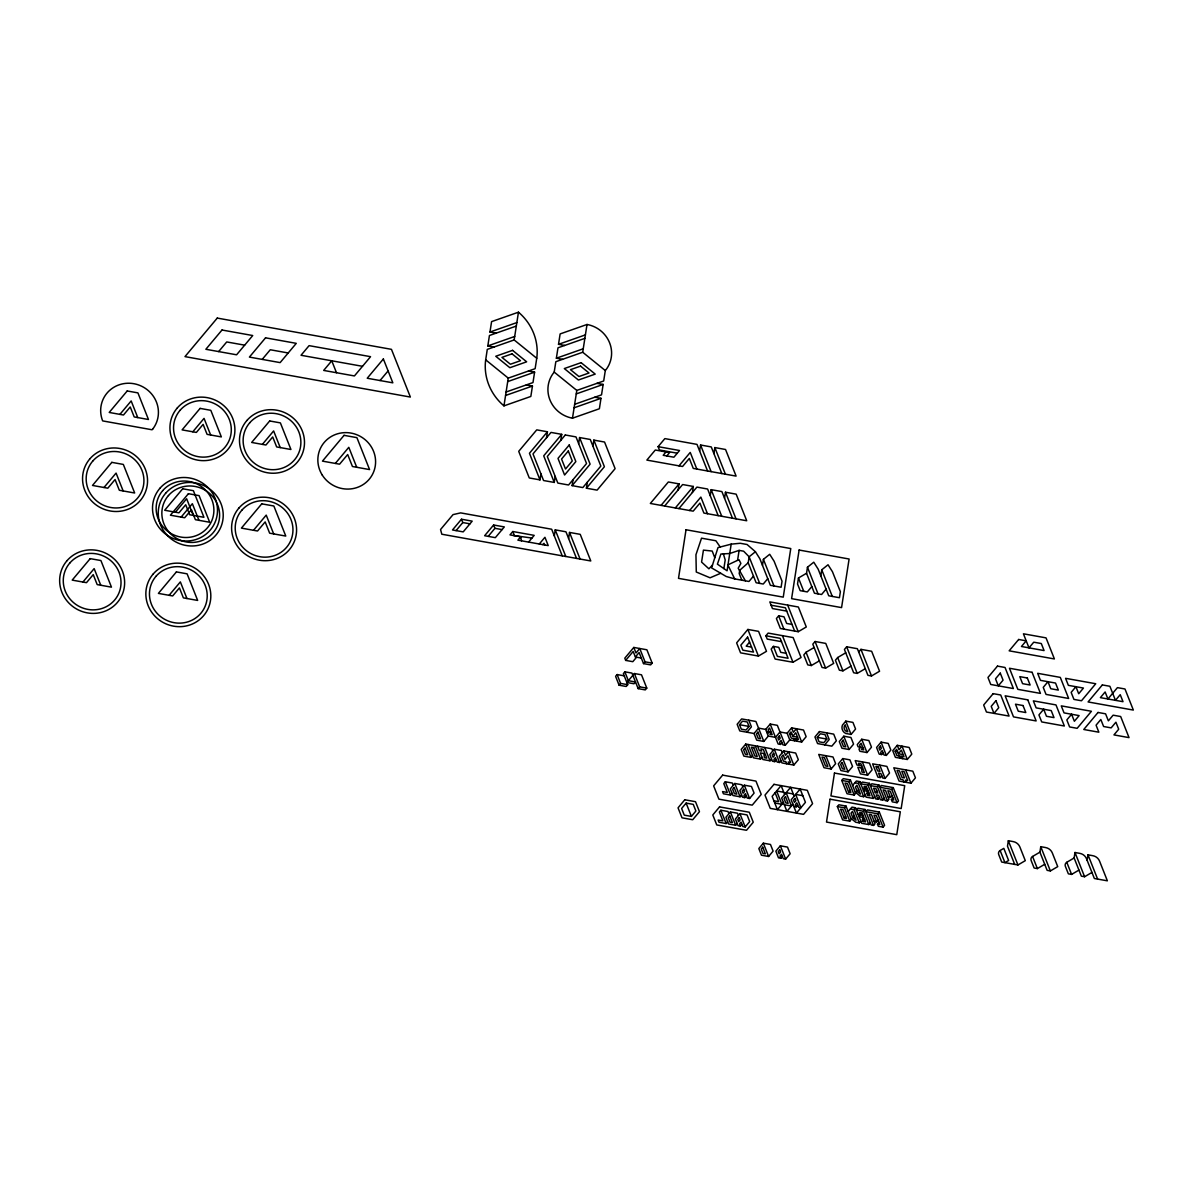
<?xml version="1.0" encoding="UTF-8"?>
<svg xmlns="http://www.w3.org/2000/svg" width="1193" height="1193" viewBox="0 0 1193 1193"><rect width="100%" height="100%" fill="white"/><g stroke="black" fill="none" stroke-linecap="round" stroke-linejoin="round"><path stroke-width="1.5" d="M485.67 359.809L508.248 378.121L535.135 368.682L536.746 358.273L514.168 339.945L487.281 349.385L485.566 360.674A52.283 50.24 27.8 0 0 503.968 405.874L530.84 396.449L532.451 386.04L526.262 384.921M536.746 358.273L536.865 357.408A52.283 50.24 27.8 0 0 518.463 312.193L491.591 321.618L489.965 332.042L496.154 333.145M494.006 347.029L487.818 345.925L489.428 335.501L516.315 326.062M503.953 405.888L508.248 378.121M514.168 339.945L518.463 312.178M528.424 371.038L534.598 372.156L532.988 382.565L506.1 392.005M554.208 372.097L555.834 361.688L582.706 352.248L605.298 370.561L603.688 380.985L576.801 390.424L554.208 372.097L553.641 372.812A29.124 27.991 27.8 0 0 572.491 418.191L599.378 408.752L600.989 398.328L594.815 397.224M562.544 359.332L556.37 358.213L557.981 347.804L584.868 338.365M564.707 345.448L558.518 344.33L560.128 333.921L587.016 324.481A29.124 27.991 27.8 0 1 605.88 369.86L605.269 370.546M546.513 437.801L547.438 431.777L536.731 429.868L518.716 451.342L529.274 477.961L539.982 479.884L540.921 473.875M560.785 440.351L561.724 434.341L551.002 432.418L533.003 453.907L543.561 480.525L554.268 482.434L555.192 476.425M554.313 535.881L555.252 529.871L565.959 531.795L576.517 558.399M572.491 418.191L576.801 390.424M582.706 352.248L587.016 324.481M578.635 443.557L579.574 437.548L590.281 439.471L600.84 466.075L582.825 487.564L572.118 485.64L573.043 479.631M568.599 538.446L569.523 532.436L580.23 534.345L590.789 560.964L441.813 534.225L440.545 529.528L453.042 514.615L460.647 512.886L551.673 529.23L562.231 555.834M592.921 446.122L593.846 440.113L604.553 442.036L615.111 468.64L597.111 490.129L586.404 488.205L587.329 482.196M596.962 383.341L603.151 384.444L601.526 394.868L574.653 404.308M678.116 489.905L679.056 483.896L668.348 481.972L650.334 503.461L693.178 511.156L699.933 503.088L703.885 513.065L746.729 520.759L736.17 494.156L725.463 492.232L724.539 498.242M692.402 492.47L693.342 486.461L682.62 484.537L664.62 506.026M699.635 451.029L700.559 445.004L711.267 446.928L721.825 473.546M713.906 453.579L714.846 447.569L725.553 449.493L736.111 476.111L693.267 468.417L689.315 458.44L682.56 466.493L646.86 460.095L655.3 450.015L669.571 452.579L666.768 455.935M710.253 495.677L711.192 489.667L721.899 491.591L732.442 518.194M723.868 568.599L725.195 559.964L723.376 553.88M762.476 565.363L763.416 559.338L769.694 554.298L774.123 561.262L782.041 581.23L781.102 587.239L770.395 585.316L759.837 558.697L755.423 551.733L747.072 544.5L740.212 543.277L731.19 544.142L727.074 570.806L717.411 564.155L720.9 554.029L729.743 553.507L739.108 550.391L743.642 551.196L749.129 556.788L759.687 583.392M737.572 560.352L739.108 550.391M767.755 578.665L763.252 584.033L756.123 582.751L748.205 562.798L749.129 556.788L755.423 551.733M820.814 575.816L821.753 569.807L828.031 564.766L832.46 571.73L840.379 591.683L839.44 597.708L828.732 595.784L818.174 569.165L813.76 562.201L807.467 567.242L806.543 573.266L798.46 577.994L797.535 584.003L800.175 590.654L807.318 591.937L811.807 586.568M1000.137 850.52L1004.938 862.643L1008.622 860.481L1003.805 848.357L1000.137 850.52A3.549 3.4 27.8 0 0 998.735 854.62L1001.688 862.062L1017.942 864.97L1025.294 860.66L1019.896 847.03A8.619 8.276 27.8 0 0 1013.215 841.602L1008.339 840.737L1007.489 846.21L1014.691 864.388M1039.923 852.16L1040.758 846.687L1045.65 847.567A8.619 8.276 27.8 0 1 1052.33 852.98L1057.729 866.625L1050.377 870.935L1047.126 870.353L1039.923 852.16L1032.571 856.47A3.549 3.4 27.8 0 0 1031.17 860.585L1034.122 868.012L1037.373 868.593L1044.725 864.284M1091.953 872.426L1084.601 876.736L1081.35 876.154L1074.132 857.976L1074.982 852.503L1079.859 853.368A8.619 8.276 27.8 0 1 1086.54 858.796L1094.354 878.495L1107.372 880.822L1099.558 861.122A8.619 8.276 27.8 0 0 1092.877 855.709L1088.001 854.829L1087.151 860.302M119.911 414.374L131.17 400.937L137.762 417.58M103.985 487.505L116.079 473.084L123.162 490.949M218.662 351.577L226.73 341.944L244.669 345.165M192.804 431.791L204.048 418.37L210.654 434.998M262.206 359.391L270.274 349.758L288.214 352.979M82.913 582.035L94.158 568.614L100.764 585.241M175.386 512.185L186.645 498.749L193.236 515.376M181.112 517.121L192.356 503.7L198.963 520.327M262.371 444.378L273.629 430.941L280.221 447.584M169.093 595.322L180.352 581.886L186.943 598.513M253.512 530.288L266.218 515.108L273.674 533.897M380.03 380.537L388.113 370.904M335.308 463.436L348.803 447.315L356.722 467.268M461.497 519.223L452.49 529.96L463.197 531.884L472.204 521.147L461.497 519.223L462.809 522.549L469.953 523.831M456.069 530.602L462.809 522.549M547.438 431.777L529.438 453.265L539.982 479.884M561.724 434.341L543.71 455.83L554.268 482.434M493.619 524.995L484.626 535.732L495.334 537.655L504.341 526.918L493.619 524.995L494.946 528.32L502.089 529.603M488.191 536.373L494.946 528.32M528.588 542.069L534.21 535.359L512.796 531.511L509.978 534.882L520.685 536.79L521.445 540.802M513.557 535.523L531.959 538.043M520.685 536.79L517.881 540.161L548.228 545.604L544.933 537.282L539.296 543.993M572.118 485.64L590.117 464.166L579.574 437.548M586.404 488.205L604.404 466.717L593.846 440.113M542.875 544.634L543.993 543.292L544.649 544.962M677.281 453.191L659.431 449.985L658.104 446.659L664.859 438.606L696.995 444.378L707.553 470.981M666.007 451.938L663.189 455.294L673.911 457.217L679.533 450.507L658.104 446.659M678.981 465.852L690.24 452.43L696.831 469.058M661.056 505.385L679.056 483.896M675.327 507.95L693.342 486.461M678.906 508.591L696.906 487.102L707.613 489.026L718.171 515.63M689.614 510.515L700.858 497.078L707.464 513.706M625.669 660.4L633.17 651.453L635.377 656.985L639.12 652.511L643.519 663.606L650.662 664.889L652.168 663.099L646.889 649.782L633.796 647.441L624.789 658.178L625.669 660.4L632.812 661.683L636.57 657.209M624.237 675.834L617.094 674.552L615.588 676.342L619.107 685.214L626.25 686.482L627.742 684.693L623.357 673.613L624.849 671.823L631.992 673.106L638.151 688.629L645.294 689.912L646.785 688.122L641.506 674.806L634.378 673.523L626.862 682.485L634.005 683.768L635.511 681.978L628.368 680.696L624.849 671.823M619.107 685.214L620.614 683.425L627.742 684.693M643.519 663.606L645.025 661.817L652.168 663.099M638.151 688.629L639.642 686.84L646.785 688.122M753.484 576.1L748.98 581.468L734.694 578.903L726.194 576.487L711.595 567.898L717.992 547.587L731.19 544.142M747.862 629.442L736.618 642.878L740.57 652.854L758.42 656.061L766.488 651.318L758.569 631.365L747.862 629.442L758.42 656.061M749.577 642.102L746.192 646.144L751.545 647.098M792.003 624.416L786.649 623.447L784.01 616.796L778.656 615.842L776.404 618.526L780.371 628.502L798.221 631.708L806.289 626.981L798.371 607.013L769.813 601.898L772.453 608.549L786.739 611.114M781.49 641.655L767.218 639.09L765.891 635.765L768.143 633.08L793.136 637.569L801.055 657.522L792.972 662.249L775.122 659.058L771.17 649.067L773.422 646.382L778.775 647.352L780.759 652.332L786.112 653.302M826.093 589.133L821.589 594.502L814.446 593.219L806.543 573.266M739.526 724.718L742.523 721.139L747.28 721.989L749.04 726.418L746.043 730.012L741.285 729.147L739.526 724.718L749.04 726.418M814.118 647.516L806.05 652.243L803.799 654.927L807.765 664.904L811.329 665.545L819.397 660.818M815.058 641.506L812.806 644.19L822.037 667.469L825.616 668.11L833.683 663.383L825.765 643.415L815.058 641.506L825.616 668.11M686.124 803.098L681.621 808.481L684.26 815.132L691.403 816.415L695.892 811.031L693.252 804.38L686.124 803.098L691.403 816.415M746.922 732.219L751.426 726.85L748.786 720.199M768.337 736.066L763.833 741.435L755.915 721.482L741.643 718.917L737.14 724.285L739.779 730.936L754.065 733.501L758.554 728.133L765.697 729.415L768.337 736.066L775.48 737.349L779.983 731.98L787.126 733.263L789.766 739.914L801.666 742.046L806.155 736.678L803.515 730.027L791.615 727.879L787.126 733.263M772.766 750.994L771.886 748.786L745.714 744.089L741.211 749.458L743.85 756.108L750.994 757.391L752.485 755.601M765.697 729.415L770.201 724.047L777.344 725.329L785.262 745.282L789.766 739.914M733.292 785.277L732.413 783.055L725.284 781.773L723.778 783.562L727.298 792.435L722.54 791.585L723.42 793.792L730.563 795.075L732.055 793.285M767.457 733.844L768.963 732.055L768.083 729.848L769.574 728.043L772.214 734.709L769.843 734.277L771.334 732.487L766.577 731.637M845.733 652.81L837.665 657.537L835.413 660.221L839.365 670.198L842.944 670.839L851.012 666.112M858.692 652.034L860.943 649.35L871.651 651.274L879.569 671.227L871.501 675.969L867.922 675.327L857.379 648.709L846.657 646.785L844.42 649.484L853.651 672.763L857.215 673.404L865.283 668.676M742.821 786.977L741.942 784.755L734.799 783.473L730.295 788.856L732.934 795.507L740.078 796.79L741.584 795M748.086 744.507L753.365 757.809L760.508 759.091L762.014 757.301M728.893 813.73L728.013 811.508L720.87 810.241L719.364 812.03L722.883 820.888L718.126 820.038L719.006 822.26L726.149 823.543L727.655 821.753M782.295 752.708L781.415 750.486L774.272 749.204L769.768 754.572L772.408 761.238L774.794 761.656L776.285 759.866M744.835 797.64L743.955 795.418L745.461 793.628L747.221 798.072L749.592 798.49L754.095 793.121L751.456 786.47L744.313 785.188L739.824 790.556L742.464 797.207L744.835 797.64L746.341 795.85M770.201 724.047L778.119 744L780.505 744.432L781.997 742.642M792.763 736.335L795.761 732.741L798.4 739.406L791.257 738.124L789.498 733.68L791.004 731.891L792.763 736.335L797.52 737.185M757.615 746.221L759.374 750.651L761.745 751.083L760.866 748.861L763.252 749.293L766.771 758.166L764.385 757.734L763.818 753.514L760.254 752.872L762.894 759.523L770.037 760.806L771.528 759.016M738.407 815.445L737.528 813.223L730.384 811.941L725.896 817.309L728.52 823.96L735.663 825.243L737.17 823.453M783.786 750.919L779.297 756.287L781.937 762.938L793.822 765.071L798.326 759.702L795.686 753.051L783.786 750.919L785.546 755.348L788.558 751.769L793.822 765.071M774.794 761.656L773.914 759.449L775.405 757.644L777.165 762.088L779.551 762.506L781.057 760.716M740.421 826.108L739.556 823.886L741.047 822.096L742.807 826.525L745.193 826.958L749.696 821.589L747.057 814.938L739.914 813.656L735.41 819.024L738.049 825.675L740.421 826.108L741.927 824.318M817.309 737.363L820.322 733.784L825.079 734.634L826.838 739.063L823.826 742.642L819.069 741.792L817.309 737.363L826.838 739.063M824.706 744.864L829.21 739.496L826.57 732.845M845.792 721.124L842.452 725.12A6.547 6.293 27.8 0 0 845.762 733.471L851.071 734.426L855.575 729.057L852.935 722.391L845.792 721.124L851.071 734.426M783.398 802.501L777.404 809.659L772.125 796.357L781.117 785.62L784.636 794.478M843.794 736.2L839.29 741.569L841.93 748.235L849.073 749.502L853.577 744.134L850.937 737.483L843.794 736.2L849.073 749.502M792.927 804.201L786.918 811.374L781.639 798.057L790.646 787.32L794.165 796.193M763.326 843.183L758.823 848.551L761.462 855.202L768.605 856.485L773.109 851.116L770.469 844.465L763.326 843.183L768.605 856.485M793.792 806.423L796.178 806.856L797.685 805.066M831.133 768.993L835.622 763.624L832.997 756.973L818.711 754.408L823.99 767.71L831.133 768.993L825.854 755.691M842.78 758.569L838.276 763.938L840.916 770.589L848.059 771.871L852.563 766.502L849.923 759.852L842.78 758.569L848.059 771.871M861.719 739.257L857.23 744.626L858.11 746.848L862.867 747.698L861.361 749.487L863.747 749.92L861.107 743.269L859.601 745.058L860.481 747.28L858.99 749.07L859.855 751.277L866.998 752.559L871.501 747.191L868.862 740.54L861.719 739.257L866.998 752.559M780.878 858.259L779.998 856.037L781.504 854.248L783.264 858.692L785.635 859.109L790.139 853.741L787.499 847.09L780.356 845.807L775.853 851.176L778.492 857.827L780.878 858.259L782.384 856.47M841.766 780.431L843.272 778.641L850.415 779.924L855.679 793.226L854.188 795.015L847.045 793.733L841.766 780.431L848.909 781.713L854.188 795.015M881.597 754.572L880.717 752.351L882.224 750.561L883.983 755.005L886.354 755.423L890.858 750.054L888.218 743.403L881.075 742.121L876.572 747.489L879.211 754.14L881.597 754.572L883.103 752.783M848.909 781.713L850.415 779.924M852.607 785.471L856.365 780.997L859.929 781.639L866.088 797.148L873.231 798.43L874.723 796.641M848.551 791.943L850.922 792.376L847.403 783.503L845.032 783.085L848.551 791.943L850.042 790.154M837.352 806.572L838.858 804.783L846.001 806.065L851.28 819.367L849.774 821.157L842.631 819.874L837.352 806.572L844.495 807.855L849.774 821.157M854.859 782.787L858.423 783.428L859.929 781.639M862.599 768.098L857.827 767.248L860.466 773.899L867.609 775.182L872.113 769.813L869.473 763.147L855.187 760.597L856.947 765.026L861.719 765.876M857.185 791.436L855.426 787.007L856.932 785.218L860.451 794.091L857.185 791.436L858.692 789.647M844.495 807.855L846.001 806.065M897.255 745.327L892.752 750.695L895.391 757.346L907.291 759.479L911.795 754.11L909.155 747.459L897.255 745.327L899.015 749.756L902.012 746.177L907.291 759.479M898.389 753.767L901.386 750.188L904.026 756.839L896.897 755.557L895.138 751.113L896.629 749.323L898.389 753.767L903.146 754.617M867.893 793.36L866.7 793.151L867.579 795.358L869.965 795.791L866.446 786.918L863.449 790.497L867.013 791.138L867.893 793.36L868.653 792.465M869.443 783.339L862.315 782.056L860.809 783.846L867.952 785.128L869.443 783.339L875.602 798.863L877.988 799.295L879.48 797.506M848.193 811.613L851.951 807.124L855.515 807.765L861.674 823.289L868.817 824.572L870.308 822.782M844.137 818.085L846.508 818.517L843.004 809.644L840.618 809.212L844.137 818.085L845.628 816.295M867.013 791.138L867.773 790.243M855.247 792.122L860.138 796.089L863.702 796.73L865.208 794.941M880.285 777.568L878.525 773.139L880.896 773.571L882.656 778L885.042 778.433L889.546 773.049L886.906 766.398L872.62 763.848L877.899 777.15L880.285 777.568L881.776 775.778M850.445 808.929L854.024 809.555L855.515 807.765M867.579 795.358L869.086 793.569M878.973 785.054L871.829 783.771L870.323 785.561L877.466 786.843L878.973 785.054L885.131 800.578L887.503 800.995L889.009 799.206L885.489 790.333L883.103 789.9L887.503 800.995M852.771 817.578L851.012 813.149L852.518 811.359L856.037 820.217L852.771 817.578L854.277 815.788M875.349 792.644L877.72 793.062L875.975 788.633L873.589 788.2L875.349 792.644L876.84 790.855M863.478 819.502L862.3 819.293L863.18 821.5L865.551 821.932L862.032 813.059L859.035 816.638L862.599 817.28L863.478 819.502L864.239 818.607M865.044 809.48L857.901 808.198L856.395 809.987L863.538 811.27L865.044 809.48L871.188 825.004L873.574 825.422L875.08 823.632L871.561 814.774L869.175 814.327L873.574 825.422M862.599 817.28L863.359 816.385M850.833 818.264L855.724 822.231L859.288 822.872L860.794 821.082M863.18 821.5L864.671 819.71M877.988 799.295L876.229 794.851L878.6 795.284L880.359 799.713L882.745 800.145L884.252 798.356M893.244 787.619L881.344 785.471L879.852 787.261L891.753 789.408L893.244 787.619L898.523 800.921L897.032 802.71L892.26 801.86L891.38 799.638L892.886 797.849M888.129 796.984L890.5 797.416L892.006 795.627M879.316 812.045L867.415 809.913L865.924 811.702L877.824 813.835L879.316 812.045L884.595 825.347L883.088 827.137L878.331 826.287L877.451 824.065L878.958 822.275M874.201 821.425L876.572 821.843L878.078 820.053M910.96 783.205L915.463 777.836L912.824 771.185L893.781 767.77L899.06 781.072L910.96 783.205L905.681 769.903M712.504 565.05L708.91 568.807L701.573 562.082L703.423 550.122L712.206 551.062L714.786 557.742M748.205 562.798L739.705 570.299L739.198 573.535L741.837 580.186M1078.949 870.1L1071.597 874.409L1068.346 873.828L1065.394 866.386A3.549 3.4 27.8 0 1 1066.781 862.285L1074.132 857.976M720.721 573.266L710.074 577.8L696.28 572.014L695.951 554.715L701.529 538.177L715.875 540.757L720.214 547.005M489.965 332.042L516.852 322.587M487.818 345.925L514.705 336.471M558.518 344.33L585.405 334.89M556.37 358.213L583.258 348.774M507.711 381.596L534.598 372.156M505.564 395.479L532.451 386.04M576.264 393.899L603.151 384.444M574.116 407.782L600.989 398.328M362.493 366.311L301.024 355.275L309.091 345.642L370.561 356.677L354.425 375.944L323.676 370.426L331.758 360.793L336.486 372.723M771.125 605.224L785.412 607.789L794.642 631.067M765.891 635.765L780.177 638.33L788.096 658.282L777.374 656.374L773.422 646.382M635.377 656.985L641.327 658.059M895.138 751.113L897.509 751.545M789.498 733.68L791.884 734.113M763.833 741.435L756.705 740.152L754.065 733.501M785.262 745.282L782.876 744.85L781.117 740.421L779.625 742.21L780.505 744.432M866.446 786.918L864.075 786.5L864.94 788.707M862.569 788.29L867.326 789.14M891.38 799.638L893.766 800.056L890.246 791.198L887.86 790.765L890.5 797.416M783.756 792.271L776.628 790.989L781.892 804.291L774.764 803.008M793.285 793.971L786.142 792.689L791.421 805.991L784.278 804.723M802.8 795.686L795.656 794.404L800.935 807.706L798.564 807.273L796.805 802.844L795.299 804.634L796.178 806.856M862.032 813.059L859.661 812.627L860.541 814.849M858.155 814.431L862.912 815.281M773.884 800.786L778.641 801.651L775.122 792.778M877.451 824.065L879.837 824.497L876.318 815.624L873.932 815.192L876.572 821.843M745.401 580.827L738.184 568.226L740.883 563.409L738.974 559.696L727.834 564.9L734.694 578.903M1066.781 862.285L1071.597 874.409M1032.571 856.47L1037.373 868.593M1088.001 854.829L1097.605 879.077M1074.982 852.503L1084.601 876.736M1040.758 846.687L1050.377 870.935M1008.339 840.737L1017.942 864.97M860.943 649.35L871.501 675.969M901.654 756.407L902.534 758.629M899.268 755.974L900.148 758.196M821.753 569.807L832.296 596.425M906.203 782.354L905.323 780.133L907.709 780.565L904.19 771.692L901.804 771.26L904.443 777.911L902.057 777.493L899.418 770.827L897.032 770.395L900.566 779.283L902.937 779.7L903.817 781.922M846.657 646.785L857.215 673.404M881.075 742.121L886.354 755.423M807.467 567.242L818.025 593.86M891.753 789.408L897.032 802.71M837.665 657.537L842.944 670.839M879.763 765.116L885.042 778.433M798.46 577.994L803.739 591.296M877.466 786.843L882.745 800.145M862.33 761.88L867.609 775.182M861.406 767.889L861.972 772.11L864.343 772.527L860.839 763.669L858.453 763.237L859.333 765.459M867.952 785.128L873.231 798.43M877.824 813.835L883.088 827.137M787.663 605.09L798.221 631.708M858.423 783.428L863.702 796.73M806.05 652.243L811.329 665.545M863.538 811.27L868.817 824.572M763.416 559.338L773.974 585.957M714.846 447.569L725.404 474.188M778.656 615.842L783.935 629.143M854.024 809.555L859.288 822.872M725.463 492.232L736.021 518.836M782.429 635.645L792.972 662.249M700.559 445.004L711.117 471.623M711.192 489.667L721.735 516.271M801.666 742.046L796.387 728.744L793.375 732.323L791.615 727.879M796.014 738.974L796.894 741.196M793.643 738.542L794.523 740.764M789.065 764.221L788.185 761.999L790.571 762.431L787.932 755.78L784.934 759.359L783.175 754.93L781.669 756.72L783.428 761.149L785.814 761.581L786.694 763.788M774.272 749.204L779.551 762.506M764.758 747.504L770.037 760.806M755.229 745.789L760.508 759.091M745.714 744.089L750.994 757.391M780.356 845.807L785.635 859.109M744.313 785.188L749.592 798.49M734.799 783.473L740.078 796.79M739.914 813.656L745.193 826.958M725.284 781.773L730.563 795.075M730.384 811.941L735.663 825.243M720.87 810.241L726.149 823.543M645.025 661.817L639.746 648.5L635.988 652.989L633.796 647.441M634.378 673.523L639.642 686.84M569.523 532.436L580.081 559.04M617.094 674.552L620.614 683.425M555.252 529.871L565.795 556.475M512.796 531.511L514.108 534.852M686.02 529.752L678.504 578.351L783.249 597.141L790.765 548.556L686.02 529.752M799.116 550.048L791.6 598.647L841.572 607.61L849.103 559.01L799.116 550.048M830.045 799.191L826.51 822.066L896.763 834.668L900.312 811.792L830.045 799.191M834.459 773.049L830.925 795.925L901.177 808.541L904.726 785.665L834.459 773.049M89.982 458.723L88.998 459.916A32.763 31.48 27.8 0 0 110.203 510.977A32.763 31.48 27.8 0 0 145.665 470.087L145.099 468.61A32.763 31.48 27.8 0 0 89.982 458.723M92.756 461.065L91.891 462.123A29.124 27.991 27.8 0 0 110.74 507.502A29.124 27.991 27.8 0 0 142.265 471.16L141.758 469.848A29.124 27.991 27.8 0 0 92.756 461.065M152.704 429.077L152.107 429.778L102.658 420.905L102.33 420.04A29.124 27.991 27.8 0 1 133.84 383.699A29.124 27.991 27.8 0 1 152.704 429.077M177.354 407.887L176.37 409.08A32.763 31.48 27.8 0 0 197.591 460.125A32.763 31.48 27.8 0 0 233.038 419.25L232.471 417.774A32.763 31.48 27.8 0 0 177.354 407.887M180.143 410.213L179.263 411.287A29.124 27.991 27.8 0 0 198.127 456.665A29.124 27.991 27.8 0 0 229.638 420.324L229.131 419.011A29.124 27.991 27.8 0 0 180.143 410.213M67.076 560.621L66.092 561.814A32.763 31.48 27.8 0 0 87.298 612.874A32.763 31.48 27.8 0 0 122.76 571.984L122.193 570.508A32.763 31.48 27.8 0 0 67.076 560.621M69.865 562.962L68.985 564.021A29.124 27.991 27.8 0 0 87.85 609.399A29.124 27.991 27.8 0 0 119.36 573.058L118.853 571.745A29.124 27.991 27.8 0 0 69.865 562.962M159.937 488.265L158.952 489.458A32.763 31.48 27.8 0 0 166.901 535.046L168.243 535.925A32.763 31.48 27.8 0 0 181.754 540.757L183.349 540.921A32.763 31.48 27.8 0 0 216.544 502.641L216.41 502.134A27.141 26.082 27.8 0 0 215.262 498.674L215.068 498.152A32.763 31.48 27.8 0 0 209.133 488.787L208.044 487.609A32.763 31.48 27.8 0 0 159.937 488.265M162.725 490.606L161.845 491.665A29.124 27.991 27.8 0 0 158.878 520.446L159.504 521.699A29.124 27.991 27.8 0 0 168.914 532.182L170.107 532.973A29.124 27.991 27.8 0 0 203.287 531.72A29.124 27.991 27.8 0 0 212.235 500.702L211.728 499.39A29.124 27.991 27.8 0 0 194.802 483.031L193.46 482.554A29.124 27.991 27.8 0 0 162.725 490.606M165.663 493.216L164.679 494.409A32.763 31.48 27.8 0 0 159.191 520.849L159.623 522.355A32.763 31.48 27.8 0 0 166.602 534.703L167.706 535.866A32.763 31.48 27.8 0 0 208.059 541.637A32.763 31.48 27.8 0 0 221.346 504.579L220.78 503.103A32.763 31.48 27.8 0 0 208.85 488.444L207.493 487.564A32.763 31.48 27.8 0 0 193.997 482.733L192.401 482.554A32.763 31.48 27.8 0 0 165.663 493.216M168.452 495.542L167.572 496.601A29.124 27.991 27.8 0 0 169.287 532.436A29.124 27.976 27.8 0 0 180.948 540.444L182.29 540.936A29.124 27.991 27.8 0 0 211.608 534.389A29.124 27.991 27.8 0 0 217.946 505.638L216.231 501.791A29.124 27.991 27.8 0 0 206.836 491.307L205.643 490.517A29.124 27.991 27.8 0 0 168.452 495.542M246.921 420.458L245.937 421.651A32.763 31.48 27.8 0 0 267.157 472.711A32.763 31.48 27.8 0 0 302.619 431.821L302.053 430.345A32.763 31.48 27.8 0 0 246.921 420.458M249.71 422.799L248.845 423.858A29.124 27.991 27.8 0 0 267.694 469.237A29.124 27.991 27.8 0 0 299.219 432.895L298.712 431.583A29.124 27.991 27.8 0 0 249.71 422.799M153.271 573.908L152.286 575.101A32.763 31.48 27.8 0 0 173.492 626.146A32.763 31.48 27.8 0 0 208.954 585.271L208.387 583.795A32.763 31.48 27.8 0 0 153.271 573.908M156.044 576.234L155.179 577.293A29.124 27.991 27.8 0 0 174.029 622.671A29.124 27.991 27.8 0 0 205.554 586.33L205.047 585.032A29.124 27.991 27.8 0 0 156.044 576.234M239.018 507.935L238.033 509.128A32.763 31.48 27.8 0 0 259.239 560.173A32.763 31.48 27.8 0 0 294.701 519.298L294.134 517.822A32.763 31.48 27.8 0 0 239.018 507.935M241.791 510.261L240.926 511.32A29.124 27.991 27.8 0 0 259.776 556.699A29.124 27.991 27.8 0 0 291.301 520.372L290.794 519.059A29.124 27.991 27.8 0 0 241.791 510.261M127.204 390.961L109.204 412.45L123.49 415.015L130.231 406.962L134.198 416.939L148.469 419.504L137.926 392.885L127.204 390.961M217.26 318.084L184.975 356.618L410.377 397.06L391.453 349.34L217.26 318.084M222.002 330.014L205.852 349.281L236.587 354.798L252.737 335.531L222.002 330.014M111.829 462.362L92.487 485.447L107.817 488.191L115.08 479.541L119.33 490.263L134.675 493.007L123.326 464.42L111.829 462.362M200.096 408.394L182.097 429.883L196.368 432.433L203.123 424.38L207.075 434.356L221.361 436.921L210.803 410.317L200.096 408.394M265.547 337.828L249.397 357.095L280.131 362.612L296.282 343.345L265.547 337.828M90.206 558.637L72.191 580.111L86.478 582.676L93.233 574.623L97.185 584.6L111.471 587.165L100.913 560.546L90.206 558.637M182.678 488.772L164.679 510.261L178.965 512.826L185.705 504.758L189.672 514.75L203.943 517.3L193.4 490.696L182.678 488.772M188.405 493.708L170.405 515.197L184.676 517.762L191.432 509.709L195.384 519.686L209.67 522.251L199.112 495.632L188.405 493.708M269.678 420.965L251.663 442.454L265.95 445.019L272.705 436.951L276.657 446.943L290.943 449.493L280.385 422.889L269.678 420.965M176.4 571.909L158.386 593.398L172.672 595.948L179.427 587.895L183.379 597.872L197.665 600.437L187.107 573.833L176.4 571.909M261.744 503.834L241.404 528.111L257.539 531.004L265.174 521.908L269.648 533.182L285.783 536.075L273.853 505.996L261.744 503.834M383.371 358.974L367.22 378.241L392.84 382.834L383.371 358.974M344.061 435.341L322.453 461.124L339.587 464.196L347.685 454.533L352.442 466.508L369.576 469.58L356.916 437.652L344.061 435.341M565.288 434.983L547.289 456.472L557.832 483.076L568.554 484.999L586.553 463.525L575.995 436.906L565.288 434.983M569.24 444.959L557.996 458.395L564.587 475.023L575.846 461.602L569.24 444.959M568.315 450.984L561.56 459.037L565.527 469.013L572.267 460.96L568.315 450.984M747.593 637.122L740.838 645.174L742.821 650.17L753.529 652.094L747.593 637.122M684.797 799.772L678.042 807.84L682.008 817.816L692.715 819.74L699.471 811.672L695.504 801.696L684.797 799.772M757.943 732.144L756.437 733.934L758.196 738.363L760.582 738.795L757.943 732.144M745.088 748.086L743.597 749.875L745.357 754.319L747.728 754.751L745.088 748.086M722.645 775.122L713.638 785.859L718.917 799.161L752.231 805.141L761.238 794.404L755.959 781.102L722.645 775.122M734.172 787.484L732.681 789.274L734.441 793.718L736.812 794.135L734.172 787.484M719.558 806.9L712.803 814.968L716.754 824.945L746.505 830.283L753.26 822.231L749.308 812.239L719.558 806.9M779.357 735.977L777.866 737.781L778.746 739.988L780.237 738.199L779.357 735.977M773.646 753.215L772.154 755.005L773.034 757.227L774.525 755.437L773.646 753.215M743.701 789.199L742.195 790.989L743.075 793.211L744.581 791.406L743.701 789.199M729.773 815.952L728.267 817.742L730.027 822.171L732.413 822.603L729.773 815.952M739.287 817.652L737.796 819.442L738.676 821.664L740.167 819.874L739.287 817.652M773.989 784.338L764.981 795.075L770.26 808.377L803.575 814.357L812.582 803.62L807.303 790.318L773.989 784.338M819.442 731.563L814.938 736.931L817.578 743.582L831.849 746.147L836.353 740.778L833.713 734.127L819.442 731.563M845.181 725.12L844.42 726.015A4.369 4.205 27.8 0 0 846.627 731.563L847.82 731.771L845.181 725.12M785.516 796.7L784.025 798.49L785.784 802.919L788.155 803.351L785.516 796.7M800.16 789.035L791.168 799.772L796.432 813.074L805.439 802.337L800.16 789.035M843.168 740.212L841.676 742.001L843.436 746.43L845.807 746.863L843.168 740.212M795.045 798.415L793.539 800.205L794.419 802.412L795.925 800.622L795.045 798.415M762.715 847.179L761.209 848.969L762.968 853.413L765.339 853.83L762.715 847.179M842.154 762.566L840.662 764.355L842.422 768.799L844.793 769.231L842.154 762.566M779.745 849.819L778.239 851.608L779.118 853.83L780.625 852.041L779.745 849.819M880.464 746.132L878.958 747.922L879.837 750.129L881.344 748.339L880.464 746.132M1018.658 639.478L1009.144 650.826L1054.403 658.954L1046.037 637.867L1023.415 633.796L1028.992 647.859L1033.749 642.192L1041.295 643.534L1044.084 650.573L1021.447 646.502L1026.204 640.835L1018.658 639.478M997.482 666.112L987.968 677.46L990.757 684.484L1013.394 688.555L1005.028 667.469L997.482 666.112M1000.271 673.135L995.514 678.817L998.302 685.841L1003.059 680.174L1000.271 673.135M993.173 693.655L983.658 705.003L986.447 712.027L1009.084 716.083L1000.718 694.997L993.173 693.655M995.961 700.679L991.204 706.36L993.993 713.384L998.75 707.703L995.961 700.679M1047.991 681.695L1043.234 687.377L1046.022 694.401L1068.66 698.472L1060.294 677.385L1037.656 673.314L1040.445 680.353L1055.537 683.052L1058.325 690.091L1050.779 688.734L1047.991 681.695M1043.681 709.239L1038.924 714.92L1041.713 721.944L1064.35 726L1055.984 704.914L1033.347 700.858L1036.135 707.881L1051.227 710.596L1054.015 717.619L1046.47 716.277L1043.681 709.239M1075.907 686.706L1071.15 692.387L1073.939 699.411L1081.484 700.768L1095.741 683.738L1065.573 678.325L1068.361 685.349L1083.453 688.063L1078.696 693.744L1075.907 686.706M1071.582 714.249L1066.825 719.931L1069.614 726.955L1077.16 728.312L1091.431 711.282L1061.263 705.868L1064.037 712.892L1079.128 715.606L1074.371 721.273L1071.582 714.249M1102.347 684.931L1088.076 701.946L1133.35 710.074L1124.984 688.987L1117.438 687.63L1107.924 698.979L1105.136 691.955L1100.378 697.637L1123.016 701.693L1120.227 694.669L1115.47 700.336L1109.893 686.273L1102.347 684.931M1098.037 712.46L1083.766 729.49L1098.857 732.204L1096.069 725.165L1100.826 719.498L1103.614 726.522L1111.16 727.879L1115.917 722.197L1118.706 729.236L1113.949 734.903L1129.04 737.617L1120.674 716.531L1113.129 715.174L1108.372 720.855L1105.583 713.817L1098.037 712.46M512.558 350.354L495.751 356.26L509.873 367.712L526.665 361.807L512.558 350.354M512.021 353.829L501.94 357.378L510.41 364.238L520.491 360.704L512.021 353.829M581.095 362.657L564.304 368.562L578.411 380.015L595.218 374.11L581.095 362.657M580.559 366.132L570.478 369.666L578.948 376.541L589.029 372.991L580.559 366.132M1032.094 672.315L1009.457 668.259L1017.823 689.345L1040.46 693.401L1032.094 672.315M1027.337 677.997L1019.791 676.64L1022.58 683.664L1030.126 685.021L1027.337 677.997M1027.784 699.859L1005.147 695.802L1013.513 716.889L1036.15 720.945L1027.784 699.859M1023.027 705.54L1015.482 704.183L1018.27 711.207L1025.816 712.564L1023.027 705.54M878.257 766.905L875.886 766.488L877.645 770.917L880.016 771.349L878.257 766.905M824.348 757.48L821.977 757.048L825.481 765.921L827.867 766.353L824.348 757.48M753.737 747.579L751.351 747.161L754.871 756.019L757.257 756.451L753.737 747.579M322.155 474.903A29.124 27.991 27.8 0 0 372.156 475.023A29.124 27.991 27.8 0 0 345.836 432.612A29.124 27.991 27.8 0 0 322.155 474.903"/></g></svg>
